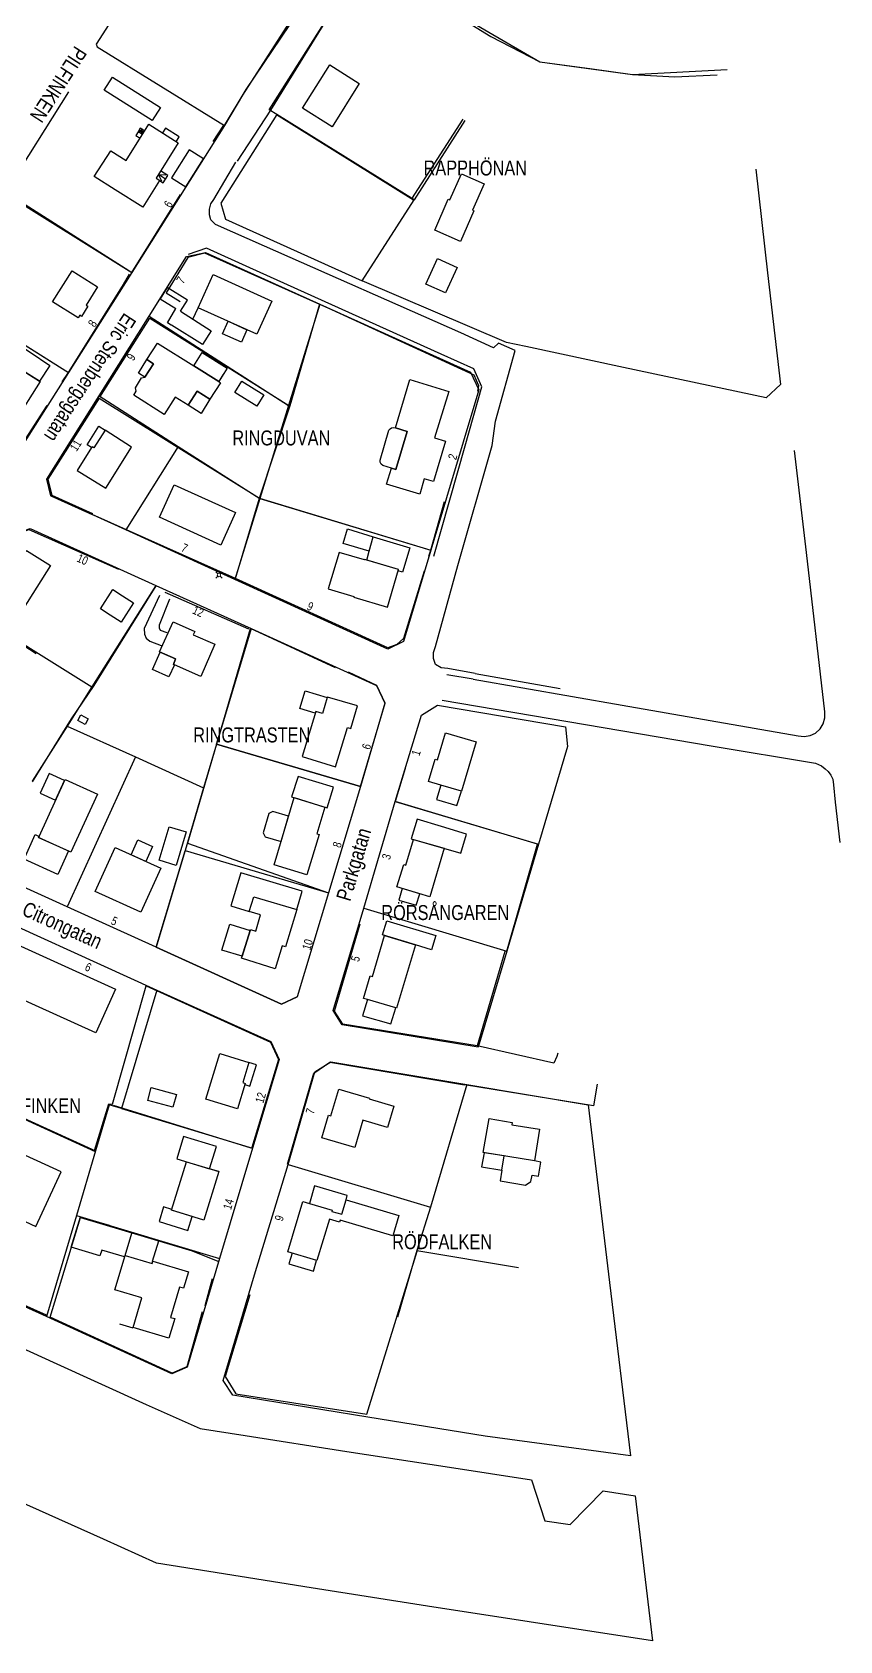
# Model space of a CAD drawing. Header units: millimetres. Extents: x -41129 to 1316437, y -893608 to 1612443.
# Drawn here: x 215390 to 404608, y -190947 to 186093 of the extents above; entities that cross this region are included whole.
import ezdxf
from ezdxf.enums import TextEntityAlignment as Align

# ---------------------------------------------------------------- set-up
doc = ezdxf.new("R2010")
doc.units = ezdxf.units.MM
doc.header["$MEASUREMENT"] = 0
doc.layers.add('Belysningsstolpe', color=8, linetype='Continuous', lineweight=9)
doc.styles.add('Arial Narrow', font='Arial Narrow.ttf', dxfattribs={"height": 0.2})

# ---------------------------------------------------------------- blocks, each defined once
blk = doc.blocks.new('symboler_63')
at = {"layer": 'Belysningsstolpe', "linetype": 'Continuous', "lineweight": -2}
blk.add_hatch(color=0, dxfattribs=at).paths.add_polyline_path([(0.18, 0.19), (0.19, 0.19), (0.19, 0.19), (0.18, 0.19)], flags=0)
at = {"layer": 'Belysningsstolpe', "color": 0, "lineweight": -2, "flags": 128}
for points in [[(-0.5, 0.5), (-0.17, 0.18)], [(0.5, 0.5), (0.18, 0.17)], [(-0.5, -0.5), (-0.18, -0.18)], [(0.51, -0.5), (0.18, -0.17)]]:
    blk.add_lwpolyline(points, dxfattribs=at)
at = {"layer": 'Belysningsstolpe', "color": 0, "lineweight": -2}
blk.add_circle((0, 0), 0.25, dxfattribs=at)

msp = doc.modelspace()

# ---------------------------------------------------------------- linework, layer by layer
at = {"flags": 128}
for points in [[(284916.018, 202930.021), (275608.75, 188352.969), (264647.796, 171364.05), (260421.017, 164206.399), (238727.716, 129727.732), (223894.137, 106328.953), (210710.681, 85440.302), (206709.816, 84738.093), (194491.346, 92377.224), (179595.724, 101689.864), (148278.962, 121223.906), (146858.156, 127413.373), (155195.389, 140661.825), (173198.577, 169268.95), (188229.256, 193152.335), (200028.6, 211901.236), (211373.885, 229928.882), (220462.859, 244371.645)], [(242002.769, 201206.431), (234770.753, 190084.298), (230398.138, 183265.576), (230629.536, 182671.525), (260420.972, 164205.4), (265540.511, 172643.086), (275746.088, 187848.254)], [(242002.769, 201206.431), (234770.753, 190084.298), (230398.138, 183265.576), (230629.536, 182671.525), (260420.972, 164205.4), (265540.511, 172643.086), (275746.088, 187848.254)], [(263513.294, 155842.284), (271306.918, 167783.92), (291158.326, 200005.371), (296592.941, 201200.397), (334313.618, 179149.833), (356003.768, 176200.174), (378197.358, 177320.984)], [(384949.218, 154013.395), (387677.541, 129657.264), (390696.794, 103478.133), (387317.927, 100371.39), (353951.174, 107470.144), (331064.527, 112383.806), (326518.931, 113359.9), (292704.487, 127801.4), (304920.217, 146792.764), (272676.395, 166785.276), (270937.14, 167863.686), (282673.617, 186506.314), (291158.326, 200005.371), (296592.941, 201200.397), (310523.739, 192644.066), (322858.212, 185068.767), (334313.618, 179149.833), (346031.375, 177570.522), (356003.768, 176200.174), (365928.946, 175600.748), (375870.54, 176116.729)], [(230594.024, 182683.139), (260421.017, 164206.399)], [(285636.67, 163909.401), (278713.37, 168266.248), (285103.867, 178422.357), (292023.714, 174077.678), (285636.67, 163909.401)], [(243503.995, 165411.909), (232274.056, 172486.859), (234194.738, 175534.333), (245423.678, 168459.428), (243503.995, 165411.909)], [(223915.734, 172095.572), (208956.627, 148378.129)], [(272676.395, 166785.276), (259569.189, 146015.136), (260693.611, 142280.565), (292704.487, 127801.4)], [(272646.963, 166780.428), (304746.668, 146784.586)], [(272646.963, 166780.428), (304746.668, 146784.586)], [(249598.844, 160134.495), (244417.6, 151881.783), (245269.85, 151358.793), (245256.914, 151338.356), (241279.234, 145040.35), (234811.123, 149125.38), (229890.43, 152232.588), (233786.075, 158244), (237427.195, 155994.406), (242684.033, 164501.97), (249598.844, 160134.495)], [(241211.837, 162118.944), (240191.279, 162749.638), (239666.322, 161899.449), (240686.88, 161268.755)], [(240912.827, 162302.623), (241439.783, 163152.722), (240717.235, 163599.781), (240190.235, 162748.684)], [(241078.464, 163375.252), (240561.403, 162544.728)], [(240561.403, 162544.728), (240573.038, 163310.991)], [(241236.775, 162891.613), (240561.403, 162544.728)], [(249150.101, 160416.031), (249859.718, 161542.171), (246597.482, 163603.477), (245885.958, 162479.425)], [(257816.544, 160493.093), (260321.55, 164308.993)], [(257816.544, 160493.093), (260321.55, 164308.993)], [(304372.136, 147002.708), (316382.372, 165678.018)], [(304372.136, 147002.708), (316382.372, 165678.018)], [(316773.405, 165382.071), (304920.217, 146792.764)], [(255503.534, 156429.276), (252149.798, 158503.723), (248008.112, 151965.871), (251382.375, 149880.486), (255503.534, 156429.276)], [(255503.534, 156429.276), (252149.798, 158503.723), (248008.112, 151965.871), (251382.375, 149880.486), (255503.534, 156429.276)], [(319209.613, 35814.986), (312754.065, 36924.391), (311241.333, 37119.844), (309907.342, 37858.791), (309447.995, 39255.952), (309433.408, 40726.122), (309866.334, 42131.033), (315135.041, 61103.816), (323144.282, 89188.316), (323957.586, 94886.477), (328550.833, 111474.286), (324665.168, 113208.383), (323446.511, 112137.266), (315798.921, 115596.87), (269835.775, 135966.595), (258324.262, 140999.15), (257256.652, 142072.422), (256895.016, 143306.006), (256894.138, 144592.368), (257253.314, 145827.432), (257945.004, 146911.338), (263114.162, 155605.048)], [(246618.865, 151660.237), (244948.099, 152721.711)], [(245732.243, 151157.724), (244948.099, 152721.711)], [(244948.099, 152721.711), (246696.922, 152677.761)], [(245256.914, 151338.356), (246086.187, 150816.404), (247153.632, 152505.979), (245479.733, 153564.59)], [(315950.359, 152895.372), (321252.771, 150525.7), (318516.516, 144407.868), (318890.401, 144241.828), (315730.227, 137051.02), (309691.18, 139711.227), (312874.959, 146937.006), (313258.652, 146766.519), (315950.359, 152895.372)], [(238065.119, 130128.039), (208572.759, 148921.006)], [(238065.119, 130128.039), (208572.759, 148921.006)], [(208956.627, 148378.129), (238727.716, 129727.732)], [(238728.76, 129728.686), (250134.97, 148018.853)], [(238728.76, 129728.686), (250134.97, 148018.853)], [(308758.815, 64675.173), (302348.68, 43262.381), (298689.161, 41497.679), (262844.908, 57804.679), (237321.298, 69416.315), (219791.388, 77391.321), (218816.772, 81317.329), (231076.203, 100832.259), (242832.961, 119547.046), (251554.468, 133478.864), (255989.696, 134444.745), (282814.863, 122325.978), (318079.484, 106394.516), (320016.528, 102278.89), (308758.815, 64675.173)], [(319769.222, 101923.683), (320062.143, 103176.755), (318945.719, 105671.69), (285631.515, 121036.57), (255803.692, 134293.983), (251858.257, 133245.918), (246745.933, 125034.138), (250064.153, 122993.328)], [(319769.222, 101923.683), (320062.143, 103176.755), (318945.719, 105671.69), (285631.515, 121036.57), (255803.692, 134293.983), (251858.257, 133245.918), (246745.933, 125034.138), (250064.153, 122993.328)], [(309477.308, 63275.317), (316862.459, 89114.667), (320736.866, 102978.108), (318865.505, 107195.876), (311180.691, 110607.109), (266403.772, 130866.2), (256260.242, 135446.568), (251906.317, 133976.5)], [(314930.911, 130931.794), (312194.26, 124960.13), (307629.21, 127033.229), (310327.036, 133009.65), (314930.911, 130931.794)], [(230710.803, 126371.995), (228022.989, 122121.897), (228455.291, 121853.116), (226978.326, 119475.31), (226570.949, 119763.987), (226178.171, 119136.063), (220184.194, 122903.375), (224738.392, 130151.345), (230710.803, 126371.995)], [(236558.721, 126568.347), (238193.7, 129385.475)], [(236558.721, 126568.347), (238193.7, 129385.475)], [(271524.552, 123020.094), (268037.287, 115281.48), (254277.84, 121495.673), (257761.691, 129269.477), (271524.552, 123020.094)], [(194205.141, 125001.668), (223894.137, 106328.953)], [(194205.141, 125001.668), (223894.137, 106328.953)], [(223894.137, 106328.953), (236558.721, 126568.347)], [(223894.137, 106328.953), (236558.721, 126568.347)], [(250153.583, 120697.38), (251775.577, 123273.399), (247030.144, 126249.564), (245382.772, 123623.192), (249082.712, 121301.87)], [(250153.583, 120697.38), (257357.638, 116131.204), (255319.988, 112865.783), (247991.955, 117459.134), (247971.787, 117426.957), (247055.513, 118001.943), (249082.712, 121301.87)], [(253033.293, 118834.09), (254277.84, 121495.673)], [(253033.293, 118834.09), (254277.84, 121495.673)], [(282814.863, 122325.978), (275474.735, 98610.78)], [(275835.141, 98611.519), (282746.51, 122386.124)], [(275835.141, 98611.519), (282746.51, 122386.124)], [(231211.954, 100513.807), (242973.154, 119061.222), (275518.369, 98623.824)], [(231211.954, 100513.807), (242973.154, 119061.222), (275518.369, 98623.824)], [(242832.961, 119547.046), (275474.735, 98610.78)], [(264396.181, 113414.843), (259975.819, 115411.335), (261292.917, 118326.906), (265713.324, 116331.413), (264396.181, 113414.843)], [(209172.291, 114835.924), (214908.487, 111057.232), (219543.322, 108003.977), (217121.655, 104326.459), (206542.408, 110822.323), (209172.291, 114835.924)], [(209052.591, 115664.176), (223894.137, 106328.953)], [(242278.995, 109335.545), (244736.216, 113223.675), (253231.503, 107878.887), (259080.244, 104198.218), (259495.88, 103937.196), (257048.785, 100051.612), (254038.325, 101969.411), (251945.881, 98643.4), (248874.071, 100576.983), (246300.65, 96487.889), (239170.749, 101013.231), (239754.994, 101934.818), (239566.544, 102770.179), (240992.444, 105059.197), (241820.706, 105200.973), (243817.603, 108362.125), (242278.995, 109335.545)], [(259080.244, 104198.218), (253231.503, 107878.887), (255250.161, 110990.006), (261098.039, 107312.378), (259080.244, 104198.218)], [(209956.046, 108726.283), (212390.042, 107231.928), (217121.655, 104326.459), (217258.035, 104243.22), (211226.576, 94721.564), (204038.161, 99170.468), (209956.046, 108726.283)], [(222426.842, 104164.931), (223894.137, 106328.953)], [(222426.842, 104164.931), (223894.137, 106328.953)], [(241820.706, 105200.973), (240326.646, 106163.372), (242278.995, 109335.545), (243817.603, 108362.125), (241820.706, 105200.973)], [(260089.142, 105755.298), (259080.244, 104198.218)], [(257048.785, 100051.612), (254967.143, 96743.132), (251945.881, 98643.4), (254038.325, 101969.411), (257048.785, 100051.612)], [(264473.687, 104278.17), (269664.687, 101080.17), (268005.687, 98440.17), (262878.687, 101646.17), (264473.687, 104278.17)], [(312987.772, 101847.574), (309662.95, 90994.43), (312230.919, 90226.778), (309392.432, 80742.098), (307237.343, 81386.995), (306177.079, 77842.19), (298435.705, 80157.849), (299567.842, 83941.658), (300621.704, 83626.785), (303273.884, 92489.232), (300475.769, 93325.338), (303878.178, 104654.47), (312987.772, 101847.574)], [(211038.736, 86341.426), (218885.912, 98625.999)], [(211038.736, 86341.426), (218885.912, 98625.999)], [(230866.819, 100452.316), (218814.543, 81334.447), (219777.995, 77382.917), (229409.087, 73025.898)], [(231077.998, 100318.65), (219082.825, 81290.298), (219992.237, 77560.433), (229512.476, 73253.467)], [(230866.819, 100452.316), (231077.998, 100318.65)], [(231069.419, 100306.024), (268643.79, 76835.602)], [(231069.419, 100306.024), (268643.79, 76835.602)], [(231076.203, 100832.259), (249619.687, 88993.17)], [(268643.79, 76835.602), (275835.141, 98611.519)], [(268643.79, 76835.602), (275835.141, 98611.519)], [(275474.735, 98610.78), (268723.127, 76796.982)], [(229446.394, 88922.553), (229319.159, 88721.087), (225939.43, 83382.088), (232619.207, 79218.427), (238695.691, 88828.141), (232463.869, 92781.375), (229852.221, 88665.979), (229446.394, 88922.553)], [(229446.394, 88922.553), (229318.16, 88721.132), (228253.501, 89394.86), (230986.707, 93718.986), (232463.869, 92781.375), (229852.221, 88665.979), (229446.394, 88922.553)], [(300621.704, 83626.785), (299567.842, 83941.658), (297555.935, 84543.05), (297142.789, 84836.993), (296902.661, 85282.285), (296882.522, 85788.714), (298959.886, 92787.179), (299226.172, 93141.529), (299606.825, 93368.588), (300045.183, 93432.876), (300475.769, 93325.338), (303273.884, 92489.232), (300621.704, 83626.785)], [(249619.687, 88993.17), (237321.298, 69416.315)], [(249619.687, 88993.17), (268723.127, 76796.982)], [(318715.377, 34448.881), (353618.074, 28331.836), (394843.489, 21156.432), (396253.185, 20984.652), (397656.025, 21214.594), (398937.13, 21829.424), (399994.115, 22778.71), (400744.445, 23986.098), (401123.707, 25355.393), (401104.907, 26776.702), (396775.524, 64137.436), (394005.573, 88037.977)], [(220936.902, 84702.151), (221148.081, 84568.486)], [(259553.687, 65894.17), (245222.687, 72414.17), (248686.687, 80029.17), (263018.687, 73509.17), (259553.687, 65894.17)], [(268723.127, 76796.982), (262844.908, 57804.679)], [(263014.046, 58047.297), (268643.79, 76835.602)], [(263014.046, 58047.297), (268643.79, 76835.602)], [(268643.79, 76835.602), (308758.725, 64673.175)], [(268643.79, 76835.602), (308758.725, 64673.175)], [(268723.127, 76796.982), (308758.815, 64675.173)], [(308758.725, 64673.175), (311977.852, 76066.643)], [(308758.725, 64673.175), (311977.852, 76066.643)], [(229409.087, 73025.898), (229512.476, 73253.467)], [(263014.046, 58047.297), (229409.087, 73025.898)], [(263014.046, 58047.297), (229409.087, 73025.898)], [(214891.672, 69763.549), (244347.984, 56414.804), (266663.105, 46301.585), (296095.848, 32962.914), (298044.347, 28790.712), (292276.176, 9287.919), (284801.003, -15642.435), (277462.836, -40000.383), (273826.238, -41723.075), (244460.518, -28385.429), (223599.79, -18916.492), (202738.063, -9447.51), (173290.737, 3922.852), (172035.622, 7490.147), (185805.522, 29216.199), (199693.303, 51136.132), (210520.598, 68224.184), (214891.672, 69763.549)], [(210783.268, 68100.205), (214636.25, 69560.865), (235590.994, 60200.798)], [(210783.268, 68100.205), (214636.25, 69560.865), (235590.994, 60200.798)], [(295282.687, 67819.17), (303854.687, 65200.17), (302168.687, 59556.17), (301153.948, 59859.092), (301244.687, 60166.17), (293828.572, 62376.68), (294342.687, 64440.17), (288253.687, 66216.17), (289257.687, 69659.17), (295282.687, 67819.17)], [(219673.568, 61108.902), (213242.518, 50963.634), (207620.212, 54515.956), (214046.552, 64601.374), (219673.568, 61108.902)], [(284750.687, 55647.17), (290778.687, 53850.17), (290727.687, 53677.17), (298636.687, 51340.17), (301244.687, 60166.17), (293323.687, 62527.17), (293280.687, 62384.17), (287288.687, 64133.17), (284750.687, 55647.17)], [(294342.687, 64440.17), (295282.687, 67819.17)], [(308315.497, 63239.699), (308758.725, 64673.175)], [(308315.497, 63239.699), (308758.725, 64673.175)], [(307252.985, 59800.103), (302362.96, 43976.47), (300855.627, 42565.028), (298734.312, 41831.986), (263014.046, 58047.297)], [(307252.985, 59800.103), (302362.96, 43976.47), (300855.627, 42565.028), (298734.312, 41831.986), (263014.046, 58047.297)], [(244328.666, 56297.555), (229863.696, 32970.218), (224503.769, 25126.989), (215394.568, 10369.815)], [(244328.666, 56297.555), (229863.696, 32970.218), (224503.769, 25126.989), (215394.568, 10369.815)], [(244347.984, 56414.804), (229374.408, 32620.935)], [(236223.489, 47825.542), (233670.583, 49457.402), (231395.889, 50910.527), (234280.119, 55453.063), (236556.59, 53972.831), (239098.693, 52323.44), (236223.489, 47825.542)], [(245215.046, 54028.231), (241644.173, 46344.446), (241736.748, 44982.87), (242107.039, 44029.183), (242918.04, 43390.936), (245628.297, 42316.549)], [(245215.046, 54028.231), (241644.173, 46344.446), (241736.748, 44982.87), (242107.039, 44029.183), (242918.04, 43390.936), (245628.297, 42316.549)], [(246994.462, 45320.997), (245432.062, 45879.064), (245207.31, 46398.738), (245249.733, 47159.606), (247630.617, 53299.495)], [(246994.462, 45320.997), (245432.062, 45879.064), (245207.31, 46398.738), (245249.733, 47159.606), (247630.617, 53299.495)], [(266149.832, 46196.635), (246514.058, 54773.387)], [(199693.303, 51136.132), (229374.408, 32620.935)], [(199918.955, 51056.87), (216297.361, 40443.992)], [(199918.955, 51056.87), (216297.361, 40443.992)], [(253134.144, 44841.491), (258200.352, 42627.636), (254914.017, 35104.178), (248745.323, 37797.268), (248498.958, 37905.495), (248993.124, 39181.51), (245256.64, 40849.81), (248419.841, 47908.345), (253490.422, 45636.233), (253134.144, 44841.491)], [(258590.294, 19223.988), (259874.19, 23596.555), (266562.432, 46311.137)], [(258590.294, 19223.988), (259874.19, 23596.555), (266562.432, 46311.137)], [(266663.105, 46301.585), (258591.338, 19224.942)], [(286478.429, 37091.08), (266562.432, 46311.137)], [(286478.429, 37091.08), (266562.432, 46311.137)], [(248498.958, 37905.495), (248745.323, 37797.268), (247401.046, 34989.034), (243562.154, 36717.015), (245397.192, 40792.409), (248993.124, 39181.51), (248498.958, 37905.495)], [(292275.177, 9287.964), (298061.827, 28800.934), (296114.467, 32954.065), (289470.524, 36073.035)], [(292275.177, 9287.964), (298061.827, 28800.934), (296114.467, 32954.065), (289470.524, 36073.035)], [(318715.377, 34448.881), (312550.917, 35465.057)], [(319209.613, 35814.986), (339060.502, 32237.667)], [(229374.408, 32620.935), (223618.678, 23463.213)], [(281829.174, 26878.351), (281716.236, 26506.064), (278126.788, 27552.09), (279329.548, 31680.066), (284532.461, 30164.761), (283391.373, 26404.38), (281829.174, 26878.351)], [(284559.821, 30260.625), (284533.46, 30164.716), (283391.373, 26404.38), (281829.174, 26878.351), (278618.128, 16305.362), (286461.64, 13924.027), (289263.364, 23127.076), (290039.18, 22861.8), (291597.487, 28210.989), (284559.821, 30260.625)], [(340326.775, 23251.298), (340820.164, 18667.326), (334041.605, -4251.391), (326584.76, -29307.702), (319856.784, -51816.279), (288011.995, -46590.118), (285915.184, -43196.025), (293058.777, -19244.716), (300469.277, 5738.61), (306563.168, 26024.513), (310335.17, 28372.739), (340326.775, 23251.298)], [(311452.361, 29546.539), (374485.263, 18806.55), (398914.019, 14723.163), (400321.947, 14136.036), (401212.931, 13407.087), (401855.192, 12778.463), (402487.728, 11979.103), (402941.935, 11021.625), (403118.335, 9654.261), (403485.768, 5649.567), (404608.44, -3855.856)], [(223618.678, 23463.213), (215384.684, 10505.401)], [(223618.678, 23463.213), (239583.022, 16222.483)], [(227818.241, 23800.081), (226097.374, 24727.677), (226811.982, 26074.82), (228538.476, 25160.984), (227818.241, 23800.081)], [(292275.177, 9287.964), (258590.294, 19223.988), (251763.49, -4008.875), (284801.003, -15642.435)], [(292275.177, 9287.964), (258590.294, 19223.988), (251763.49, -4008.875), (284801.003, -15642.435)], [(258591.338, 19224.942), (255546.367, 8981.799)], [(258591.338, 19224.942), (292276.176, 9287.919)], [(310365.601, 15567.205), (312228.57, 21853.611), (319420.734, 19722.922), (315994.127, 8168.65), (311100.732, 9621.926), (308213.475, 10479.076), (309811.626, 15735.372), (310365.601, 15567.205)], [(239583.022, 16222.483), (223599.79, -18916.492)], [(239583.022, 16222.483), (255546.367, 8981.799)], [(219329.298, 12376.348), (217263.942, 7723.752), (220867.464, 6081.479), (222977.961, 10714.018), (219329.298, 12376.348)], [(285959.498, 9129.756), (277684.802, 11649.688), (276153.697, 6901.889), (284493.297, 4311.957), (285959.498, 9129.756)], [(300477.606, 5856.356), (302827.206, 13606.31)], [(224480.788, -6078.046), (216899.996, -2624.463), (217003.385, -2396.893), (223090.155, 10959.208), (230675.215, 7511.437), (224480.788, -6078.046)], [(255546.367, 8981.799), (251214.749, -5716.872)], [(315994.127, 8168.65), (311100.732, 9621.926), (310131.658, 6234.167), (314910.024, 4827.128), (315994.127, 8168.65)], [(283945.316, 4479.853), (282068.316, -1806.921), (282614.694, -1971.808), (279763.687, -11410.83), (272057.687, -9082.83), (276746.687, 6699.17), (283945.316, 4479.853)], [(293057.733, -19245.67), (326584.715, -29308.701), (333779.592, -4223.541), (300469.232, 5737.611)], [(293057.733, -19245.67), (326584.715, -29308.701), (333779.592, -4223.541), (300469.232, 5737.611)], [(300469.277, 5738.61), (334041.605, -4251.391)], [(271749.687, 3433.17), (270837.687, 2963.17), (269490.687, -1570.83), (269992.687, -2481.83), (273692.414, -3580.749), (275449.517, 2333.221), (271749.687, 3433.17)], [(311249.759, -96.787), (305564.202, 1614.496), (304218.91, -2942.49), (315789.858, -6329.034), (317170.857, -1845.735), (311249.759, -96.787)], [(216899.996, -2624.463), (223912.645, -5819.217), (221413.182, -11355.064), (213474.398, -7738.16), (216085.361, -1978.043), (217003.385, -2396.893), (216899.996, -2624.463)], [(243615.197, -4802.434), (242043.638, -8262.235), (238585.658, -6686.673), (240157.217, -3226.872), (243615.197, -4802.434)], [(249107.671, -9189.373), (245123.093, -8004.376), (247453.914, -138.455), (251434.902, -1314.28), (249107.671, -9189.373)], [(300827.485, -14250.095), (302433.673, -8993.161), (302932.517, -9140.82), (304747.453, -3097.496), (311916.088, -5195.09), (308537.886, -16542.333), (300827.485, -14250.095)], [(266998.89, -75502.754), (259285.617, -101337.295), (251717.064, -126782.965), (248135.612, -128393.03), (218705.711, -114969.4), (154397.016, -85781.888), (125831.284, -72772.674), (124334.268, -67736.955), (138176.391, -45919.067), (152634.396, -23121.961), (164512.684, -4685.943), (168420.101, -3792.322), (197866.428, -17162.638), (244624.238, -38421.131), (271274.299, -50493.95), (273233.381, -54675.639), (266998.89, -75502.754)], [(234852.86, -4985.896), (245561.474, -9865.068), (240875.596, -20179.249), (230162.445, -15311.885), (234852.86, -4985.896)], [(244460.473, -28386.428), (251259.348, -5748.917)], [(244460.473, -28386.428), (251259.348, -5748.917)], [(251214.749, -5716.872), (244460.518, -28385.429)], [(251214.749, -5716.872), (284801.003, -15642.435)], [(278637.654, -15218.562), (264259.506, -10944.354), (261951.434, -18708.554), (266264.272, -19992.856), (267290.688, -16540.061), (277355.392, -19532.006), (278637.654, -15218.562)], [(301277.944, -17326.581), (305381.045, -18546.962), (306184.077, -15842.414), (302081.975, -14622.079), (301277.944, -17326.581)], [(273932.703, -28059.836), (272347.378, -33408.806), (264453.86, -30982.168), (266522.021, -24253.565), (267766.069, -24635.087), (268900.596, -20776.309), (266264.272, -19992.856), (267290.688, -16540.061), (277355.392, -19532.006), (274748.654, -28300.898), (273932.703, -28059.836)], [(293058.777, -19244.716), (326584.76, -29307.702)], [(298489.26, -22157.503), (309982.995, -25606.28), (308977.102, -28958.619), (305184.531, -27820.631), (305193.127, -27791.985), (297482.797, -25511.742), (298489.26, -22157.503)], [(196981.46, -33364.362), (201632.252, -23117.667), (234930.052, -38225.542), (230285.797, -48460.52), (196981.46, -33364.362)], [(259822.356, -29035.442), (261673.084, -23013.415), (266451.795, -24482.04), (264600.835, -30503.995), (259822.356, -29035.442)], [(326087.275, -29351.301), (319667.715, -51459.382), (288177.327, -46387.369), (286228.546, -43394.367), (292218.9, -22874.553)], [(326087.275, -29351.301), (319667.715, -51459.382), (288177.327, -46387.369), (286228.546, -43394.367), (292218.9, -22874.553)], [(295085.719, -35240.233), (297962.273, -25653.542), (305193.127, -27791.985), (300728.231, -42670.828), (300552.398, -42618.841), (293979.916, -40664.291), (293021.781, -40379.769), (294594.269, -35093.284), (295085.719, -35240.233)], [(244460.473, -28386.428), (273825.239, -41723.03), (277462.836, -40000.383)], [(244460.473, -28386.428), (273825.239, -41723.03), (277462.836, -40000.383)], [(230012.575, -76035.533), (233346.323, -65095.704), (234180.669, -65151.405), (242069.02, -37415.81), (271230.373, -50624.102), (273080.897, -54660.744), (266860.177, -75338.326)], [(230012.575, -76035.533), (233346.323, -65095.704), (234180.669, -65151.405), (242069.02, -37415.81), (271230.373, -50624.102), (273080.897, -54660.744), (266860.177, -75338.326)], [(244624.238, -38421.131), (236327.539, -66199.346)], [(300552.398, -42618.841), (293979.916, -40664.291), (292814.988, -44420.592), (299437.962, -46365.41), (300552.398, -42618.841)], [(176218.228, -51485.18), (230238.769, -76102.808)], [(338531.687, -53187.83), (338302.687, -54004.83), (337612.687, -55517.83), (319667.687, -51459.83)], [(182143.388, -54339.448), (230183.488, -76218.433)], [(182143.388, -54339.448), (230183.488, -76218.433)], [(264723.89, -60113.292), (265318.326, -60294.298), (263500.419, -66248.396), (256095.991, -64008.017), (259362.72, -53288.39), (266173.851, -55366.834), (264723.89, -60113.292)], [(294034.477, -138498.305), (262381.509, -133346.876), (260134.523, -129908.962), (267506.709, -105175.163), (275377.276, -79337.716), (281611.966, -57576.65), (285397.13, -55202.991), (317206.207, -60532.648), (345655.345, -65297.128), (350653.385, -106996.49), (355531.881, -147554.285), (321489.015, -142965.605), (294034.477, -138498.305)], [(265318.326, -60294.298), (265232.612, -60573.718), (266401.73, -60929.833), (267938.314, -55905.998), (266173.851, -55366.834), (264723.89, -60113.292), (265318.326, -60294.298)], [(275218.868, -79232.46), (281341.308, -57872.743), (285131.011, -55288.072), (316692.748, -60619.571)], [(275218.868, -79232.46), (281341.308, -57872.743), (285131.011, -55288.072), (316692.748, -60619.571)], [(216235.964, -93816.876), (222146.814, -81028.966), (196013.087, -69071.369), (177502.613, -60447.34), (171642.732, -73124.981), (195421.106, -84107.113), (216235.964, -93816.876)], [(249168.1, -62873.274), (248345.926, -65868.257), (242484.485, -64283.169), (243297.94, -61281.786), (249168.1, -62873.274)], [(300108.708, -65652.016), (298632.115, -70637.964), (292878.498, -68936.232), (290989.135, -75315.966), (283258.755, -73022.826), (284827.066, -67740.156), (285363.375, -67900.519), (287197.83, -61624.837), (294411.882, -63758.517), (294355.09, -63950.284), (300108.708, -65652.016)], [(317206.207, -60532.648), (308679.143, -89287.473)], [(347778.687, -60464.83), (346868.687, -65533.83), (316692.687, -60619.83)], [(236327.539, -66199.346), (233456.9, -65328.932), (230238.769, -76102.808)], [(266684.88, -75451.533), (234440.793, -65464.463)], [(266684.88, -75451.533), (234440.793, -65464.463)], [(236327.539, -66199.346), (266998.89, -75502.754)], [(327863.687, -69486.83), (327775.687, -69978.83), (334262.687, -71022.83), (333067.687, -78451.83), (321064.687, -76524.83), (322489.687, -68529.83), (327863.687, -69486.83)], [(259105.779, -80968.246), (256951.25, -80319.782), (258536.383, -75053.156), (250875.836, -72747.507), (249290.703, -78014.134), (256951.25, -80319.782)], [(230238.769, -76102.808), (225741.377, -91257.468)], [(255635.95, -92349.389), (248060.313, -90021.195), (251526.02, -78686.913), (257304.398, -80426.413), (259105.779, -80968.246), (255635.95, -92349.389)], [(320672.687, -79865.83), (325411.687, -80600.83), (325947.381, -77308.713), (321262.271, -76556.551), (320672.687, -79865.83)], [(325411.687, -80600.83), (325005.687, -83098.83), (331006.687, -84147.83), (332227.687, -83305.83), (332506.687, -81796.83), (333979.687, -82006.83), (334568.687, -78739.83), (333067.687, -78451.83)], [(275377.276, -79337.716), (308679.143, -89287.473)], [(218730.838, -114635.19), (185340.899, -99705.341), (186910.811, -95892.254), (163943.96, -85448.29), (161791.685, -89056.891), (155388.693, -85391.23)], [(285567.232, -90283.722), (287926.081, -90982.868), (288929.493, -87594.326), (289223.37, -86601.897), (281554.069, -84330.535), (280330.239, -88459.561), (285642.644, -90032.866), (285567.232, -90283.722)], [(248114.355, -89844.452), (246183.05, -89253.707), (245135.202, -92678.95), (251845.931, -94741.848), (252864.532, -91498.473), (248060.313, -90021.195), (248114.355, -89844.452)], [(288929.687, -87593.83), (301317.687, -91261.83), (299898.687, -96055.83), (287509.687, -92388.83), (287386.687, -92805.83), (285021.193, -92105.696), (282115.414, -101797.815), (275289.946, -99770.776), (278787.296, -88002.476), (280330.239, -88459.561), (285642.644, -90032.866), (285567.232, -90283.722), (287926.081, -90982.868), (288929.687, -87593.83)], [(308679.143, -89287.473), (305530.081, -99463.851)], [(225741.377, -91257.468), (218705.711, -114969.4)], [(255230.453, -113841.183), (251602.898, -126739.77), (248158.193, -128247.9), (219633.887, -115097.41), (226681.479, -91719.359), (252895.488, -99556.151), (258908.281, -101977.928)], [(255230.453, -113841.183), (251602.898, -126739.77), (248158.193, -128247.9), (219633.887, -115097.41), (226681.479, -91719.359), (252895.488, -99556.151), (258908.281, -101977.928)], [(238709.489, -95225.649), (237051.095, -100950.709), (231668.288, -99353.096), (231257.937, -100733.106), (224531.369, -98710.535), (226695.38, -91544.807), (233394.293, -93559.122), (233374.281, -93626.299), (238709.489, -95225.649)], [(225741.377, -91257.468), (259285.617, -101337.295)], [(243598.671, -101995.199), (245037.593, -97227.221)], [(243629.595, -101997.597), (252033.291, -104498.329), (250875.778, -108312.024), (249922.869, -108044.755), (247815.244, -115158.974), (248794.353, -115422.421), (247429.045, -120023.549), (239011.362, -117522.185), (241068.571, -110548.836), (234745.485, -108657.604), (237154.776, -100606.032), (243481.4, -102485.412), (243629.595, -101997.597)], [(266370.276, -109850.694), (260624.873, -129027.179), (263107.89, -133067.362), (293767.828, -137842.601), (305591.366, -99591.748)], [(266370.276, -109850.694), (260624.873, -129027.179), (263107.89, -133067.362), (293767.828, -137842.601), (305591.366, -99591.748)], [(276276.69, -100064.599), (275532.916, -102565.611), (281284.678, -104273.878), (282028.497, -101771.866)], [(305530.081, -99463.851), (300987.164, -115115.968)], [(305530.081, -99463.851), (329332.046, -103461.87)], [(257565.711, -106120.611), (255823.716, -112432.502)], [(257565.711, -106120.611), (255823.716, -112432.502)], [(194631.455, -113915.122), (220294.16, -125596.991), (242076.964, -135528.006), (254708.347, -141208.754), (265280.92, -142854.464), (289137.67, -146548.643), (313177.598, -150243.086)], [(235837.887, -116619.074), (239004.194, -117547.888)], [(235837.887, -116619.074), (239004.194, -117547.888)], [(313177.598, -150243.086), (332400.669, -153204.446), (335473.011, -162783.911), (341402.777, -163699.394), (349202.119, -155792.162), (356670.918, -156941.324), (360760.656, -190946.798), (331804.157, -186532.787), (307978.285, -182842.005), (280777.34, -178522.299), (256775.078, -174725.45), (244540.658, -172706.376), (232131.256, -167141.763), (206562.702, -155746.435)]]:
    msp.add_lwpolyline(points, dxfattribs=at)

# ---------------------------------------------------------------- block references
at = {"layer": 'Belysningsstolpe', "xscale": 1500, "yscale": 1500, "zscale": 1000}
msp.add_blockref('symboler_63', (259128.687, 58833.17), dxfattribs=at)

# ---------------------------------------------------------------- texts
at = {"style": 'Arial Narrow'}
for s, rotation, width, p in [('PILFINKEN', 237.1277476, 0.95462, (214690.984, 166489.185)), ('Eric Stenbergsgatan', 236.7887094, 0.954349, (218029.859, 91504.26)), ('Parkgatan', 73.3884291, 0.954334, (294880.088, -1097.587)), ('Citrongatan', 335.5525341, 0.954262, (230731.169, -28889.388))]:
    msp.add_text(s, height=3500, rotation=rotation, dxfattribs=dict(at, width=width)).set_placement(p, align=Align.RIGHT)
for s, width, p in [('RAPPHÖNAN', 0.954629, (331321.957, 152509.152)), ('RINGDUVAN', 0.954569, (285239.807, 89237.917)), ('RINGTRASTEN', 0.954586, (280547.853, 19627.066)), ('RÖRSÅNGAREN', 0.954608, (327156.948, -22001.197)), ('ROSENFINKEN', 0.954624, (226816.479, -67267.822)), ('RÖDFALKEN', 0.954567, (323126.779, -99149.127))]:
    msp.add_text(s, height=3500, dxfattribs=dict(at, width=width)).set_placement(p, align=Align.RIGHT)
at = {"linetype": 'Continuous', "style": 'Arial Narrow', "width": 0.954172}
for s, rotation, p in [('6', 57.81908789, (248461.258, 145774.028)), ('7', 57.95408069, (251395.081, 127961.664)), ('8', 57.6300978, (230682.389, 117808.124)), ('9', 57.8640852, (239745.028, 109936.464)), ('11', 57.8640852, (227084.319, 89733.624)), ('2', 73.33443269, (315045.865, 86876.104)), ('7', 335.32313685, (251229.765, 64044.55)), ('10', 335.62454489, (227894.433, 61088.202)), ('12', 335.61554491, (254976.753, 48911.77)), ('9', 335.53454129, (280685.795, 50351.673)), ('6', 73.52342729, (294845.547, 18968.382)), ('1', 73.2804336, (306468.475, 17487.916)), ('8', 73.3074327, (287971.342, -4055.9)), ('3', 73.4784282, (299521.674, -6851.73)), ('5', 335.5885431, (234778.068, -23389.632)), ('10', 73.2354354, (281217.886, -26866.517)), ('6', 335.55254219, (228661.273, -34206.905)), ('5', 73.38843089, (292257.408, -30765.479)), ('12', 73.3344327, (270207.913, -62770.015)), ('7', 74.00941381, (281675.071, -66499.75)), ('14', 73.3794309, (262658.81, -87717.957)), ('9', 73.05543991, (274403.433, -91582.614))]:
    msp.add_text(s, height=2000, rotation=rotation, dxfattribs=at).set_placement(p, align=Align.RIGHT)

doc.saveas('drawing.dxf')
